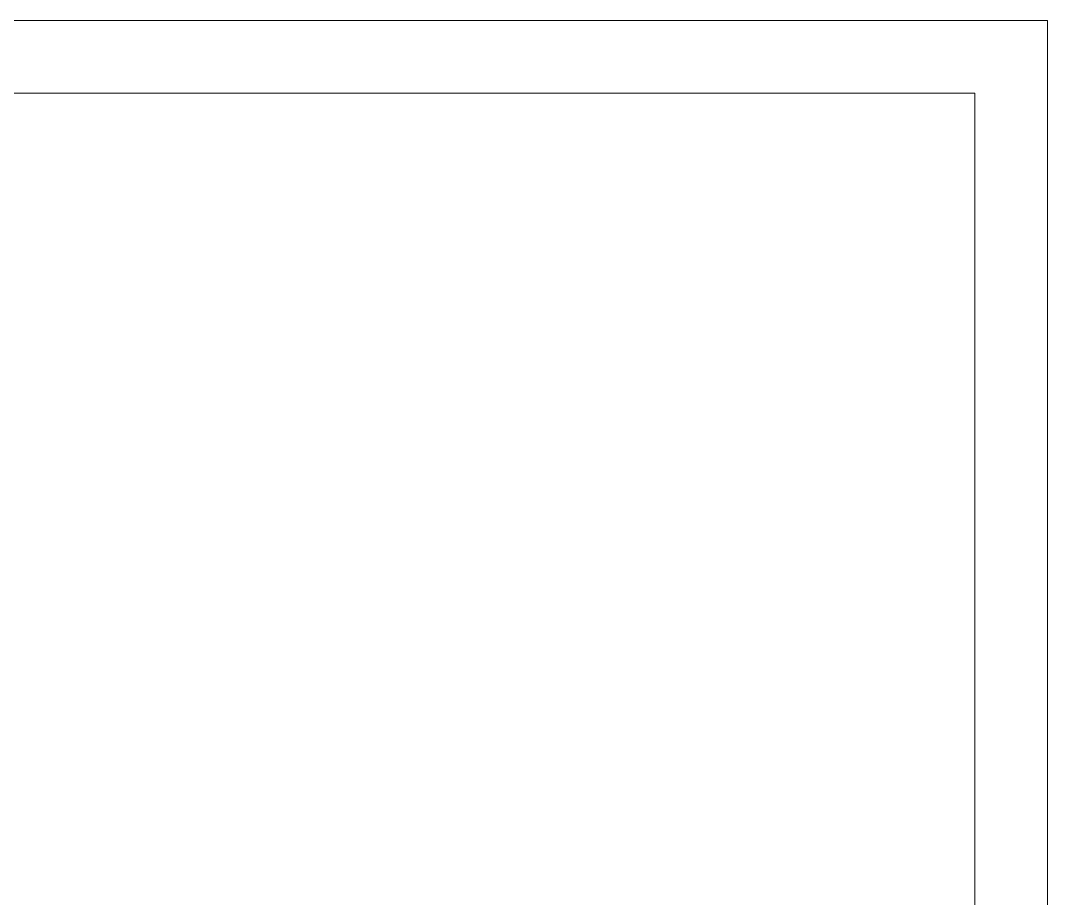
# Model space of a CAD drawing. Header units: millimetres. Extents: x 0 to 1189, y 0 to 841.
# Drawn here: x 1118.5 to 1189.1, y 780.6 to 841 of the extents above; entities that cross this region are included whole.
import ezdxf

# ---------------------------------------------------------------- set-up
doc = ezdxf.new("R2010")
doc.units = ezdxf.units.MM

msp = doc.modelspace()

# ---------------------------------------------------------------- linework, layer by layer
at = {"color": 7, "lineweight": 0}
for p, q in [((0.125554, 840.985282), (1189.107153, 840.985282)), ((1189.107153, 840.985282), (1189.107153, -0.006567)), ((1184.111809, 835.989938), (20.106931, 835.989938))]:
    msp.add_line(p, q, dxfattribs=at)
for points in [[(1184.111809, 835.989938), (20.106931, 835.989938)], [(1184.111809, 835.989938), (20.106931, 835.989938)], [(1184.111809, 4.988778), (1184.111809, 835.989938)], [(1184.111809, 4.988778), (1184.111809, 835.989938)]]:
    msp.add_lwpolyline(points, dxfattribs=at)

doc.saveas('drawing.dxf')
